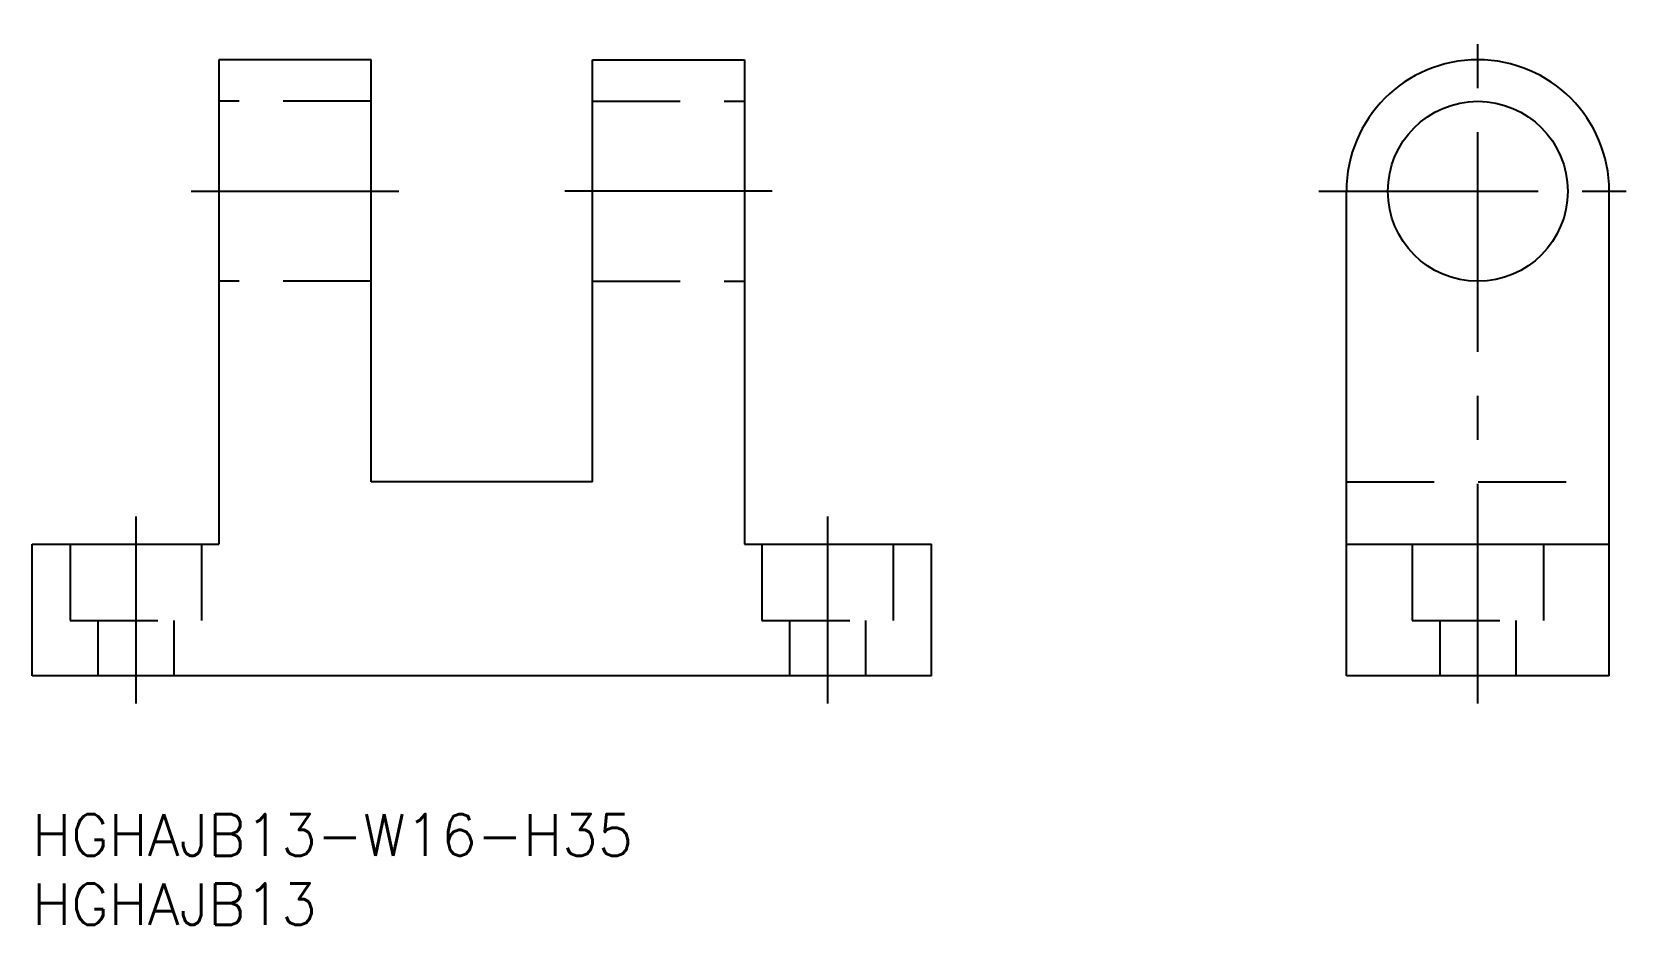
# Model space of a CAD drawing. Extents: x 0 to 116, y -8 to 56.
import ezdxf

# ---------------------------------------------------------------- set-up
doc = ezdxf.new("R2010")
doc.units = 0
doc.header["$LTSCALE"] = 0.5
doc.linetypes.add('CENTER', pattern=[50.8, 31.75, -6.35, 6.35, -6.35])
doc.linetypes.add('DASHED', pattern=[19.05, 12.7, -6.35])
for name, color, linetype in [('MSM_CENTER', 1, 'CENTER'), ('MSM_CONTINUOUS', 7, 'CONTINUOUS'), ('MSM_DASHED', 4, 'DASHED'), ('MSM_PART_NUMBER', 7, 'CONTINUOUS')]:
    doc.layers.add(name, color=color, linetype=linetype)
doc.styles.get("Standard").update_dxf_attribs({"font": 'txt.shx', "height": 3, "bigfont": 'bigfont.shx'})

# ---------------------------------------------------------------- blocks, each defined once
blk = doc.blocks.new('*U2')
at = {"layer": 'MSM_PART_NUMBER'}
blk.add_text('HGHAJB13-W16-H35', height=3, dxfattribs=at).set_placement((0, -3))
blk = doc.blocks.new('*U3')
at = {"layer": 'MSM_PART_NUMBER'}
blk.add_text('HGHAJB13', height=3, dxfattribs=at).set_placement((0, -8))

msp = doc.modelspace()

# ---------------------------------------------------------------- linework, layer by layer
at = {"layer": 'MSM_CENTER'}
for p, q in [((104.5, 8), (104.5, 56.5)), ((11.5, 45), (26.5, 45)), ((53.5, 45), (38.5, 45)), ((93, 45), (116, 45)), ((7.5, 21.5), (7.5, 8)), ((57.5, 21.5), (57.5, 8))]:
    msp.add_line(p, q, dxfattribs=at)
at = {"layer": 'MSM_CONTINUOUS'}
for p, q in [((13.5, 54.5), (13.5, 19.5)), ((24.5, 54.5), (13.5, 54.5)), ((24.5, 24), (24.5, 54.5)), ((40.5, 24), (40.5, 54.5)), ((40.5, 54.5), (51.5, 54.5)), ((51.5, 54.5), (51.5, 19.5)), ((95, 10), (95, 45)), ((114, 10), (114, 45)), ((40.5, 24), (24.5, 24)), ((0, 10), (0, 19.5)), ((0, 19.5), (13.5, 19.5)), ((51.5, 19.5), (65, 19.5)), ((65, 10), (65, 19.5)), ((95, 19.5), (114, 19.5)), ((65, 10), (0, 10)), ((114, 10), (95, 10))]:
    msp.add_line(p, q, dxfattribs=at)
msp.add_circle((104.5, 45), 6.5, dxfattribs=at)
msp.add_arc((104.5, 45), 9.5, 0, 180, dxfattribs=at)
at = {"layer": 'MSM_DASHED'}
for p, q in [((24.5, 51.5), (13.5, 51.5)), ((40.5, 51.5), (51.5, 51.5)), ((24.5, 38.5), (13.5, 38.5)), ((40.5, 38.5), (51.5, 38.5)), ((95, 24), (114, 24)), ((2.75, 19.5), (2.75, 14)), ((12.25, 19.5), (12.25, 14)), ((52.75, 19.5), (52.75, 14)), ((62.25, 19.5), (62.25, 14)), ((99.75, 19.5), (99.75, 14)), ((109.25, 19.5), (109.25, 14)), ((2.75, 14), (12.25, 14)), ((4.75, 14), (4.75, 10)), ((10.25, 14), (10.25, 10)), ((52.75, 14), (62.25, 14)), ((54.75, 14), (54.75, 10)), ((60.25, 14), (60.25, 10)), ((99.75, 14), (109.25, 14)), ((101.75, 14), (101.75, 10)), ((107.25, 14), (107.25, 10))]:
    msp.add_line(p, q, dxfattribs=at)

# ---------------------------------------------------------------- block references
at = {"layer": 'MSM_CONTINUOUS'}
for name in ['*U2', '*U3']:
    msp.add_blockref(name, (0, 0), dxfattribs=at)

doc.saveas('drawing.dxf')
